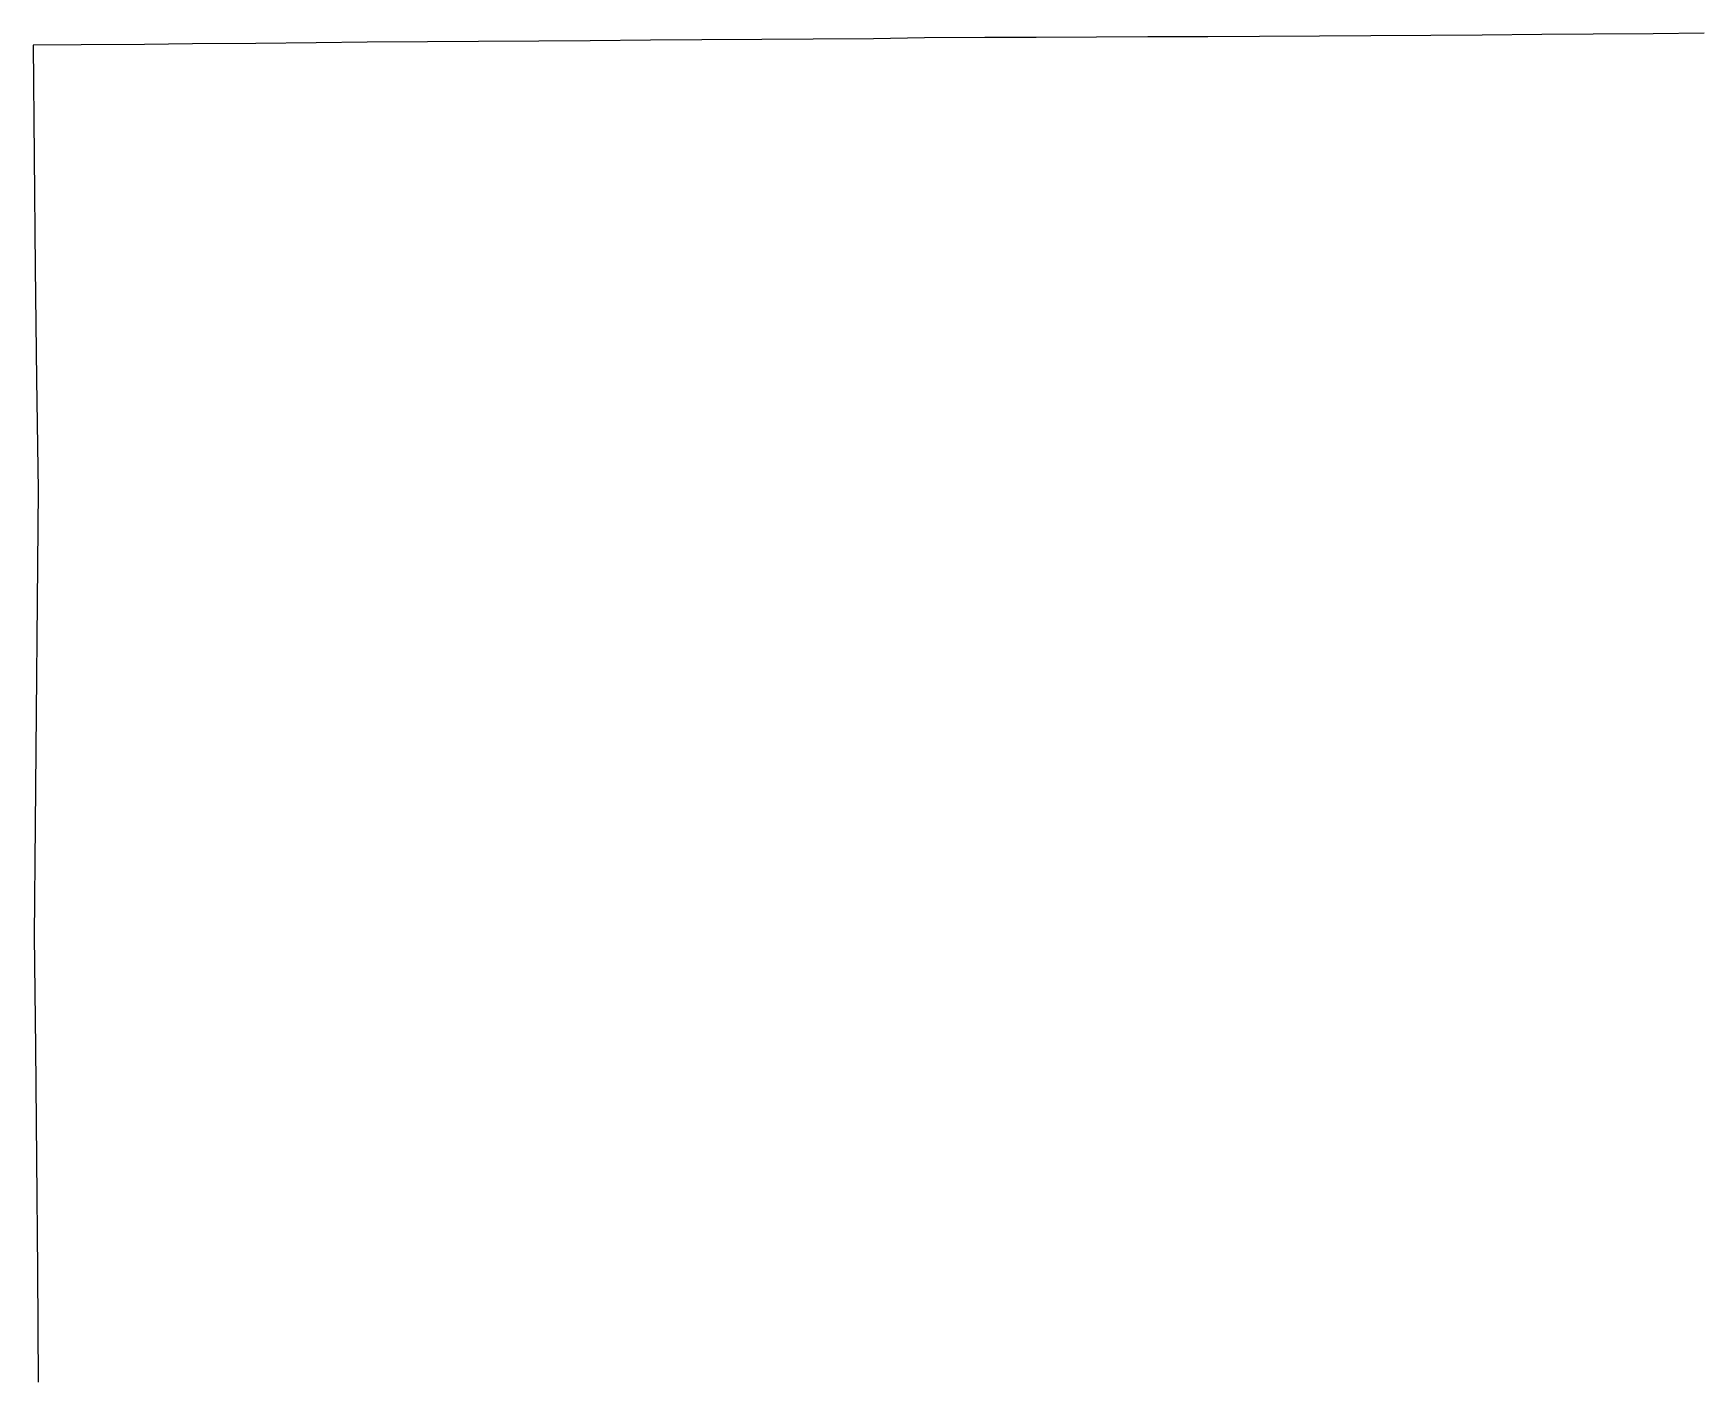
# Model space of a CAD drawing. Extents: x 6438959 to 7279357, y 1424492 to 2039161.
# Drawn here: x 6785226 to 6804933, y 1748452 to 1764363 of the extents above; entities that cross this region are included whole.
import ezdxf

# ---------------------------------------------------------------- set-up
doc = ezdxf.new("R2010")
doc.units = 21
doc.layers.add('PLSS_TWP', color=7, linetype='Continuous')

msp = doc.modelspace()

# ---------------------------------------------------------------- linework, layer by layer
at = {"layer": 'PLSS_TWP'}
msp.add_lwpolyline([(6805010, 1764363), (6804406, 1764358), (6803696, 1764352), (6803089, 1764348), (6802381, 1764342), (6801772, 1764337), (6801065, 1764332), (6800455, 1764329), (6799743, 1764326), (6799134, 1764323), (6798421, 1764321), (6797813, 1764318), (6797100, 1764315), (6796493, 1764313), (6795778, 1764310), (6795174, 1764299), (6795173, 1764299), (6794460, 1764294), (6793853, 1764290), (6793140, 1764285), (6792533, 1764280), (6791819, 1764275), (6791213, 1764271), (6790499, 1764266), (6789892, 1764262), (6789180, 1764256), (6788574, 1764250), (6787862, 1764244), (6787112, 1764237), (6787111, 1764237), (6786544, 1764232), (6785794, 1764226), (6785226, 1764221), (6785237, 1762902), (6785248, 1761584), (6785265, 1760267), (6785282, 1758951), (6785271, 1757630), (6785260, 1756310), (6785249, 1754989), (6785238, 1753669), (6785252, 1752350), (6785266, 1751030), (6785266, 1751030), (6785276, 1749709), (6785285, 1748389)], dxfattribs=at)
msp.add_lwpolyline([(6805010, 1764363), (6804406, 1764358), (6803696, 1764352), (6803089, 1764348), (6802381, 1764342), (6801772, 1764337), (6801065, 1764332), (6800455, 1764329), (6799743, 1764326), (6799134, 1764323), (6798421, 1764321), (6797813, 1764318), (6797100, 1764315), (6796493, 1764313), (6795778, 1764310), (6795174, 1764299), (6795173, 1764299), (6794460, 1764294), (6793853, 1764290), (6793140, 1764285), (6792533, 1764280), (6791819, 1764275), (6791213, 1764271), (6790499, 1764266), (6789892, 1764262), (6789180, 1764256), (6788574, 1764250), (6787862, 1764244), (6787112, 1764237), (6787111, 1764237), (6786544, 1764232), (6785794, 1764226), (6785226, 1764221), (6785237, 1762902), (6785248, 1761584), (6785265, 1760267), (6785282, 1758951), (6785271, 1757630), (6785260, 1756310), (6785249, 1754989), (6785238, 1753669), (6785252, 1752350), (6785266, 1751030), (6785266, 1751030), (6785276, 1749709), (6785285, 1748389)], dxfattribs=at)

doc.saveas('drawing.dxf')
